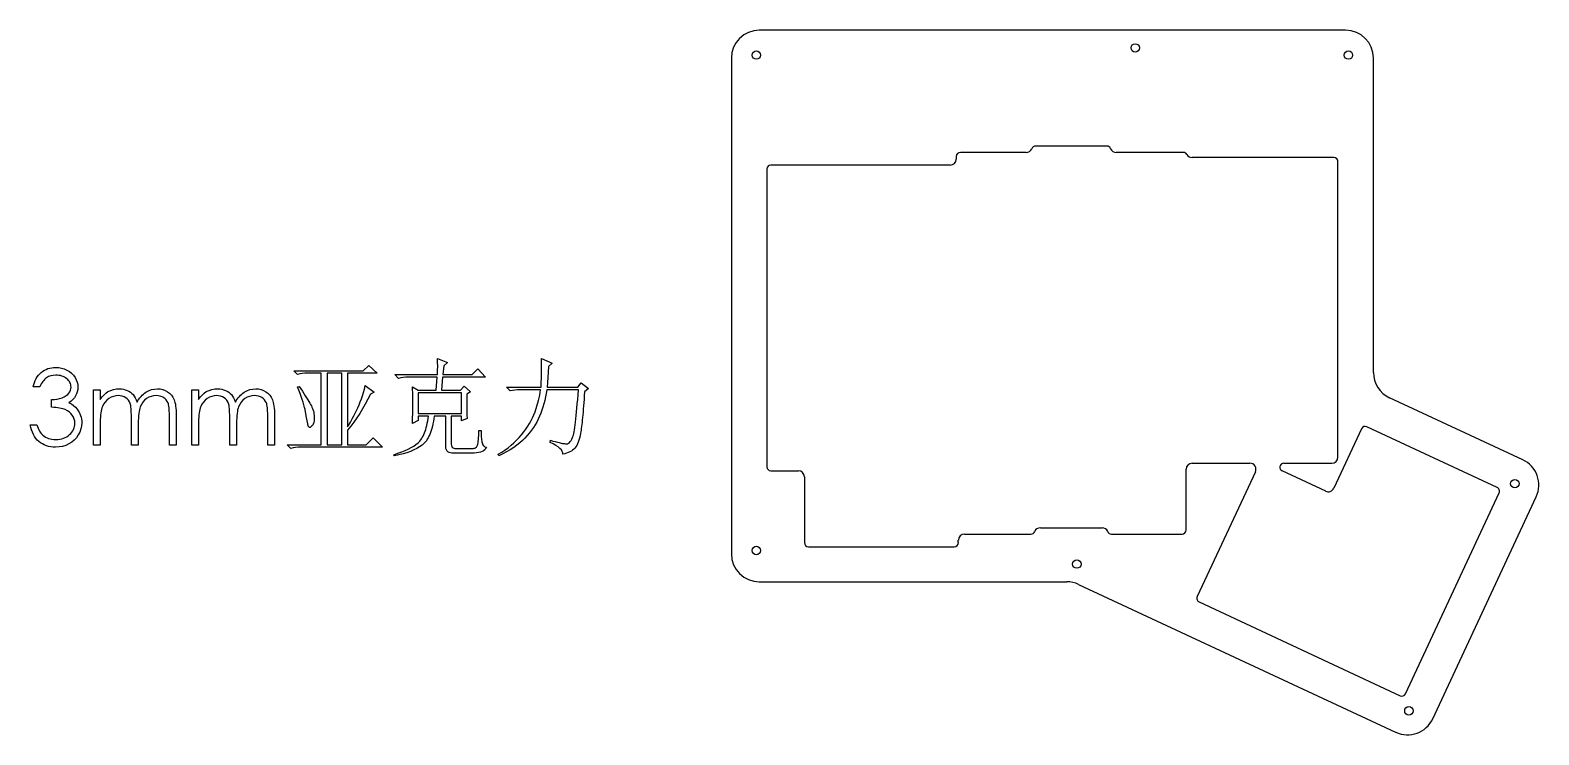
# Model space of a CAD drawing. Extents: x -270 to 328, y -806 to 376.
# Drawn here: x -263.1 to 115.4, y 199 to 375.8 of the extents above; entities that cross this region are included whole.
import ezdxf

# ---------------------------------------------------------------- set-up
doc = ezdxf.new("R2010")
doc.units = 0
doc.layers.get('0').update_dxf_attribs({"linetype": 'CONTINUOUS'})

msp = doc.modelspace()

# ---------------------------------------------------------------- linework, layer by layer
at = {"color": 7, "linetype": 'Continuous'}
for p, q in [((66.92, 375.81), (-80.17, 375.81)), ((66.92, 375.81), (-80.17, 375.81)), ((-87.17, 368.81), (-87.17, 244.38)), ((-87.17, 368.81), (-87.17, 244.38)), ((73.92, 289.92), (73.92, 368.81)), ((73.92, 289.92), (73.92, 368.81)), ((-13.22, 345.12), (-29.73, 345.12)), ((-13.22, 345.12), (-29.73, 345.12)), ((7.03, 346.7), (-10.86, 346.7)), ((7.03, 346.7), (-10.86, 346.7)), ((26.24, 345.12), (9.39, 345.12)), ((26.24, 345.12), (9.39, 345.12)), ((-78.28, 340.94), (-78.28, 266.23)), ((-78.28, 340.94), (-78.28, 266.23)), ((-32.27, 341.94), (-77.28, 341.94)), ((-32.27, 341.94), (-77.28, 341.94)), ((-30.74, 344.1), (-30.74, 343.46)), ((-30.74, 344.1), (-30.74, 343.46)), ((64, 343.85), (28.44, 343.85)), ((64, 343.85), (28.44, 343.85)), ((65.01, 268.64), (65.01, 342.83)), ((65.01, 268.64), (65.01, 342.83)), ((-179.56, 290.34), (-178.11, 291.67)), ((-178.11, 291.67), (-176.05, 289.72)), ((-160.87, 292.45), (-160.91, 293.38)), ((-160.91, 293.38), (-158.43, 292.38)), ((-160.85, 291.48), (-160.87, 292.45)), ((-160.87, 290.44), (-160.85, 291.48)), ((-159.36, 291.58), (-159.57, 289.36)), ((-158.43, 292.38), (-159.36, 291.58)), ((-134.82, 292.78), (-134.84, 293.38)), ((-134.84, 293.38), (-132.16, 292.25)), ((-134.81, 292.09), (-134.82, 292.78)), ((-134.8, 291.31), (-134.81, 292.09)), ((-132.16, 292.25), (-133.09, 291.43)), ((-262.04, 287.41), (-261.83, 287.91)), ((-261.83, 287.91), (-261.59, 288.38)), ((-261.59, 288.38), (-261.32, 288.82)), ((-261.32, 288.82), (-261.01, 289.22)), ((-261.01, 289.22), (-260.68, 289.59)), ((-260.68, 289.59), (-260.31, 289.92)), ((-260.31, 289.92), (-259.92, 290.22)), ((-259.92, 290.22), (-259.51, 290.47)), ((-259.7, 287.93), (-259.91, 287.66)), ((-259.48, 288.17), (-259.7, 287.93)), ((-259.51, 290.47), (-259.09, 290.69)), ((-259.25, 288.38), (-259.48, 288.17)), ((-259.01, 288.56), (-259.25, 288.38)), ((-259.09, 290.69), (-258.65, 290.87)), ((-258.5, 288.86), (-259.01, 288.56)), ((-258.65, 290.87), (-258.19, 291.01)), ((-257.94, 289.06), (-258.5, 288.86)), ((-258.19, 291.01), (-257.71, 291.11)), ((-257.33, 289.19), (-257.94, 289.06)), ((-257.71, 291.11), (-257.22, 291.17)), ((-256.68, 289.23), (-257.33, 289.19)), ((-257.22, 291.17), (-256.71, 291.19)), ((-256.71, 291.19), (-255.96, 291.14)), ((-256.28, 289.22), (-256.68, 289.23)), ((-255.89, 289.18), (-256.28, 289.22)), ((-255.96, 291.14), (-255.24, 291.01)), ((-255.52, 289.11), (-255.89, 289.18)), ((-255.17, 289.01), (-255.52, 289.11)), ((-255.24, 291.01), (-254.55, 290.8)), ((-254.83, 288.89), (-255.17, 289.01)), ((-254.52, 288.73), (-254.83, 288.89)), ((-254.55, 290.8), (-253.89, 290.5)), ((-254.22, 288.55), (-254.52, 288.73)), ((-253.94, 288.34), (-254.22, 288.55)), ((-253.68, 288.12), (-253.94, 288.34)), ((-253.89, 290.5), (-253.27, 290.13)), ((-253.46, 287.88), (-253.68, 288.12)), ((-253.28, 287.63), (-253.46, 287.88)), ((-253.27, 290.13), (-252.73, 289.7)), ((-252.73, 289.7), (-252.26, 289.21)), ((-252.26, 289.21), (-251.86, 288.66)), ((-251.86, 288.66), (-251.55, 288.07)), ((-251.55, 288.07), (-251.32, 287.47)), ((-196.97, 290.34), (-179.56, 290.34)), ((-196.04, 289.41), (-196.97, 290.34)), ((-195.46, 289.55), (-196.04, 289.41)), ((-194.85, 289.64), (-195.46, 289.55)), ((-194.23, 289.7), (-194.85, 289.64)), ((-193.57, 289.72), (-194.23, 289.7)), ((-190.07, 289.72), (-193.57, 289.72)), ((-190.07, 271.78), (-190.07, 289.72)), ((-188.62, 289.72), (-188.62, 271.78)), ((-184.91, 289.72), (-188.62, 289.72)), ((-184.91, 271.78), (-184.91, 289.72)), ((-176.05, 289.72), (-183.47, 289.72)), ((-183.47, 289.72), (-183.47, 276.24)), ((-170.69, 288.43), (-171.62, 289.36)), ((-171.62, 289.36), (-160.91, 289.36)), ((-170.11, 288.57), (-170.69, 288.43)), ((-169.51, 288.67), (-170.11, 288.57)), ((-168.88, 288.72), (-169.51, 288.67)), ((-168.22, 288.74), (-168.88, 288.72)), ((-161.01, 288.74), (-168.22, 288.74)), ((-161.22, 285.45), (-161.01, 288.74)), ((-160.91, 289.36), (-160.87, 290.44)), ((-159.67, 288.74), (-159.88, 285.45)), ((-148.85, 288.74), (-159.67, 288.74)), ((-159.57, 289.36), (-152.25, 289.36)), ((-152.25, 289.36), (-150.81, 290.8)), ((-150.81, 290.8), (-148.85, 288.74)), ((-134.9, 287.38), (-134.86, 288.49)), ((-134.86, 288.49), (-134.83, 289.51)), ((-134.83, 289.51), (-134.81, 290.45)), ((-134.81, 290.45), (-134.8, 291.31)), ((-133.27, 288.63), (-133.34, 287.36)), ((-133.18, 289.98), (-133.27, 288.63)), ((-133.09, 291.43), (-133.18, 289.98)), ((-262.38, 286.3), (-262.23, 286.87)), ((-260.67, 286.3), (-262.38, 286.3)), ((-262.23, 286.87), (-262.04, 287.41)), ((-260.49, 286.69), (-260.67, 286.3)), ((-260.31, 287.04), (-260.49, 286.69)), ((-260.12, 287.37), (-260.31, 287.04)), ((-259.91, 287.66), (-260.12, 287.37)), ((-254.56, 283.82), (-254.09, 284.09)), ((-254.09, 284.09), (-253.7, 284.39)), ((-253.7, 284.39), (-253.39, 284.72)), ((-253.39, 284.72), (-253.15, 285.08)), ((-253.12, 287.38), (-253.28, 287.63)), ((-253.15, 285.08), (-252.99, 285.45)), ((-253, 287.11), (-253.12, 287.38)), ((-252.92, 286.83), (-253, 287.11)), ((-252.99, 285.45), (-252.89, 285.84)), ((-252.87, 286.54), (-252.92, 286.83)), ((-252.89, 285.84), (-252.85, 286.24)), ((-252.85, 286.24), (-252.87, 286.54)), ((-251.7, 284.02), (-252.01, 283.55)), ((-251.46, 284.53), (-251.7, 284.02)), ((-251.28, 285.07), (-251.46, 284.53)), ((-251.32, 287.47), (-251.19, 286.86)), ((-251.18, 285.63), (-251.28, 285.07)), ((-251.19, 286.86), (-251.14, 286.24)), ((-251.14, 286.24), (-251.18, 285.63)), ((-247.23, 285.57), (-245.52, 285.57)), ((-247.23, 271.65), (-247.23, 285.57)), ((-245.52, 285.57), (-245.52, 283.15)), ((-245.05, 283.78), (-244.57, 284.31)), ((-244.57, 284.31), (-244.09, 284.75)), ((-244.09, 284.75), (-243.59, 285.11)), ((-243.59, 285.11), (-242.9, 285.42)), ((-242.9, 285.42), (-242.19, 285.64)), ((-242.24, 283.92), (-242.82, 283.68)), ((-241.64, 284.06), (-242.24, 283.92)), ((-242.19, 285.64), (-241.47, 285.77)), ((-241.02, 284.1), (-241.64, 284.06)), ((-241.47, 285.77), (-240.72, 285.81)), ((-240.5, 284.07), (-241.02, 284.1)), ((-240.72, 285.81), (-240.22, 285.79)), ((-240.01, 283.97), (-240.5, 284.07)), ((-240.22, 285.79), (-239.73, 285.71)), ((-239.55, 283.8), (-240.01, 283.97)), ((-239.73, 285.71), (-239.26, 285.59)), ((-239.26, 285.59), (-238.79, 285.41)), ((-238.79, 285.41), (-238.35, 285.19)), ((-238.35, 285.19), (-237.96, 284.95)), ((-237.96, 284.95), (-237.61, 284.66)), ((-237.61, 284.66), (-237.3, 284.35)), ((-237.3, 284.35), (-237.02, 283.98)), ((-237.02, 283.98), (-236.76, 283.54)), ((-235.56, 283.58), (-235.29, 283.9)), ((-235.29, 283.9), (-235, 284.2)), ((-235, 284.2), (-234.71, 284.48)), ((-234.71, 284.48), (-234.39, 284.73)), ((-234.39, 284.73), (-234.07, 284.95)), ((-234.07, 284.95), (-233.39, 285.33)), ((-233.39, 285.33), (-232.68, 285.6)), ((-232.74, 283.91), (-233.34, 283.68)), ((-232.13, 284.06), (-232.74, 283.91)), ((-232.68, 285.6), (-231.95, 285.76)), ((-231.49, 284.1), (-232.13, 284.06)), ((-231.95, 285.76), (-231.19, 285.81)), ((-230.96, 284.07), (-231.49, 284.1)), ((-231.19, 285.81), (-230.49, 285.77)), ((-230.47, 283.98), (-230.96, 284.07)), ((-230.49, 285.77), (-229.83, 285.63)), ((-230.02, 283.82), (-230.47, 283.98)), ((-229.83, 285.63), (-229.22, 285.4)), ((-229.22, 285.4), (-228.65, 285.09)), ((-228.65, 285.09), (-228.13, 284.69)), ((-228.13, 284.69), (-227.68, 284.22)), ((-227.68, 284.22), (-227.31, 283.68)), ((-222.57, 285.57), (-220.86, 285.57)), ((-222.57, 271.65), (-222.57, 285.57)), ((-220.86, 285.57), (-220.86, 283.15)), ((-220.38, 283.78), (-219.9, 284.31)), ((-219.9, 284.31), (-219.42, 284.75)), ((-219.42, 284.75), (-218.93, 285.11)), ((-218.93, 285.11), (-218.24, 285.42)), ((-218.24, 285.42), (-217.53, 285.64)), ((-217.57, 283.92), (-218.15, 283.68)), ((-216.97, 284.06), (-217.57, 283.92)), ((-217.53, 285.64), (-216.8, 285.77)), ((-216.35, 284.1), (-216.97, 284.06)), ((-216.8, 285.77), (-216.06, 285.81)), ((-215.83, 284.07), (-216.35, 284.1)), ((-216.06, 285.81), (-215.55, 285.79)), ((-215.34, 283.97), (-215.83, 284.07)), ((-215.55, 285.79), (-215.06, 285.71)), ((-214.89, 283.8), (-215.34, 283.97)), ((-215.06, 285.71), (-214.59, 285.59)), ((-214.59, 285.59), (-214.13, 285.41)), ((-214.13, 285.41), (-213.69, 285.19)), ((-213.69, 285.19), (-213.29, 284.95)), ((-213.29, 284.95), (-212.94, 284.66)), ((-212.94, 284.66), (-212.63, 284.35)), ((-212.63, 284.35), (-212.35, 283.98)), ((-212.35, 283.98), (-212.09, 283.54)), ((-210.89, 283.58), (-210.62, 283.9)), ((-210.62, 283.9), (-210.34, 284.2)), ((-210.34, 284.2), (-210.04, 284.48)), ((-210.04, 284.48), (-209.73, 284.73)), ((-209.73, 284.73), (-209.4, 284.95)), ((-209.4, 284.95), (-208.72, 285.33)), ((-208.72, 285.33), (-208.01, 285.6)), ((-208.08, 283.91), (-208.67, 283.68)), ((-207.46, 284.06), (-208.08, 283.91)), ((-208.01, 285.6), (-207.28, 285.76)), ((-206.82, 284.1), (-207.46, 284.06)), ((-207.28, 285.76), (-206.52, 285.81)), ((-206.29, 284.07), (-206.82, 284.1)), ((-206.52, 285.81), (-205.82, 285.77)), ((-205.81, 283.98), (-206.29, 284.07)), ((-205.82, 285.77), (-205.17, 285.63)), ((-205.36, 283.82), (-205.81, 283.98)), ((-205.17, 285.63), (-204.55, 285.4)), ((-204.55, 285.4), (-203.98, 285.09)), ((-203.98, 285.09), (-203.46, 284.69)), ((-203.46, 284.69), (-203.02, 284.22)), ((-203.02, 284.22), (-202.64, 283.68)), ((-196.04, 286.32), (-195.63, 286.42)), ((-195.7, 285.45), (-196.04, 286.32)), ((-195.38, 284.63), (-195.7, 285.45)), ((-195.63, 286.42), (-195.21, 285.79)), ((-195.1, 283.85), (-195.38, 284.63)), ((-195.21, 285.79), (-194.81, 285.18)), ((-194.81, 285.18), (-194.43, 284.61)), ((-194.43, 284.61), (-194.09, 284.07)), ((-194.09, 284.07), (-193.77, 283.56)), ((-180.01, 283.28), (-179.74, 284.08)), ((-179.74, 284.08), (-179.49, 284.9)), ((-179.49, 284.9), (-179.25, 285.74)), ((-179.25, 285.74), (-179.04, 286.61)), ((-179.04, 286.61), (-176.77, 284.95)), ((-177.7, 284.43), (-178.35, 283.18)), ((-176.77, 284.95), (-177.7, 284.43)), ((-167.12, 284.09), (-167.19, 286.28)), ((-167.19, 286.28), (-165.75, 285.45)), ((-167.09, 281.96), (-167.12, 284.09)), ((-165.75, 285.45), (-161.22, 285.45)), ((-165.75, 284.84), (-165.75, 279.59)), ((-154.93, 284.84), (-165.75, 284.84)), ((-159.88, 285.45), (-155.14, 285.45)), ((-155.14, 285.45), (-154.21, 286.48)), ((-154.93, 279.59), (-154.93, 284.84)), ((-154.21, 286.48), (-152.66, 285.06)), ((-152.66, 285.06), (-153.59, 284.46)), ((-153.59, 284.46), (-153.59, 282.26)), ((-142.67, 285.26), (-143.6, 286.19)), ((-143.6, 286.19), (-134.94, 286.19)), ((-142.09, 285.39), (-142.67, 285.26)), ((-141.48, 285.49), (-142.09, 285.39)), ((-140.85, 285.55), (-141.48, 285.49)), ((-140.2, 285.57), (-140.85, 285.55)), ((-135.04, 285.57), (-140.2, 285.57)), ((-135.55, 282.84), (-135.25, 284.21)), ((-135.25, 284.21), (-135.04, 285.57)), ((-134.94, 286.19), (-134.9, 287.38)), ((-133.64, 284.65), (-133.8, 283.76)), ((-133.5, 285.57), (-133.64, 284.65)), ((-125.57, 285.57), (-133.5, 285.57)), ((-133.34, 287.36), (-133.4, 286.19)), ((-133.4, 286.19), (-125.67, 286.19)), ((-125.74, 283.15), (-125.66, 284.32)), ((-125.67, 286.19), (-124.84, 287.32)), ((-125.66, 284.32), (-125.57, 285.57)), ((-124.84, 287.32), (-122.99, 285.88)), ((-124.08, 284.11), (-124.15, 283.2)), ((-124.02, 285.05), (-124.08, 284.11)), ((-122.99, 285.88), (-124.02, 285.05)), ((-257.74, 283.13), (-257.03, 283.15)), ((-257.74, 281.17), (-257.74, 283.13)), ((-257.18, 281.14), (-257.74, 281.17)), ((-256.65, 281.09), (-257.18, 281.14)), ((-257.03, 283.15), (-256.36, 283.24)), ((-256.16, 281.04), (-256.65, 281.09)), ((-256.36, 283.24), (-255.72, 283.38)), ((-255.72, 280.97), (-256.16, 281.04)), ((-255.72, 283.38), (-255.11, 283.58)), ((-255.31, 280.89), (-255.72, 280.97)), ((-254.94, 280.8), (-255.31, 280.89)), ((-255.11, 283.58), (-254.56, 283.82)), ((-254.6, 280.7), (-254.94, 280.8)), ((-254.31, 280.58), (-254.6, 280.7)), ((-253.78, 280.31), (-254.31, 280.58)), ((-253.31, 279.99), (-253.78, 280.31)), ((-252.84, 282.7), (-253.37, 282.32)), ((-253.37, 282.32), (-252.77, 282.01)), ((-252.39, 283.1), (-252.84, 282.7)), ((-252.77, 282.01), (-252.22, 281.63)), ((-252.01, 283.55), (-252.39, 283.1)), ((-252.22, 281.63), (-251.73, 281.2)), ((-251.73, 281.2), (-251.3, 280.69)), ((-251.3, 280.69), (-251.04, 280.31)), ((-251.04, 280.31), (-250.81, 279.91)), ((-245.52, 283.15), (-245.05, 283.78)), ((-245.32, 280.23), (-245.39, 279.76)), ((-245.23, 280.65), (-245.32, 280.23)), ((-245.12, 281.02), (-245.23, 280.65)), ((-245, 281.36), (-245.12, 281.02)), ((-244.7, 281.96), (-245, 281.36)), ((-244.33, 282.49), (-244.7, 281.96)), ((-243.89, 282.95), (-244.33, 282.49)), ((-243.38, 283.36), (-243.89, 282.95)), ((-242.82, 283.68), (-243.38, 283.36)), ((-239.14, 283.56), (-239.55, 283.8)), ((-238.77, 283.27), (-239.14, 283.56)), ((-238.47, 282.94), (-238.77, 283.27)), ((-238.22, 282.55), (-238.47, 282.94)), ((-238.03, 282.13), (-238.22, 282.55)), ((-237.95, 281.88), (-238.03, 282.13)), ((-237.89, 281.58), (-237.95, 281.88)), ((-237.84, 281.23), (-237.89, 281.58)), ((-237.79, 280.83), (-237.84, 281.23)), ((-237.76, 280.38), (-237.79, 280.83)), ((-237.73, 279.88), (-237.76, 280.38)), ((-236.76, 283.54), (-236.52, 283.04)), ((-236.52, 283.04), (-236.29, 282.45)), ((-236.29, 282.45), (-236.06, 282.85)), ((-236.06, 282.85), (-235.82, 283.23)), ((-235.8, 280.12), (-235.87, 279.61)), ((-235.82, 283.23), (-235.56, 283.58)), ((-235.72, 280.57), (-235.8, 280.12)), ((-235.61, 280.96), (-235.72, 280.57)), ((-235.5, 281.31), (-235.61, 280.96)), ((-235.21, 281.91), (-235.5, 281.31)), ((-234.84, 282.45), (-235.21, 281.91)), ((-234.41, 282.93), (-234.84, 282.45)), ((-233.9, 283.34), (-234.41, 282.93)), ((-233.34, 283.68), (-233.9, 283.34)), ((-229.62, 283.6), (-230.02, 283.82)), ((-229.25, 283.32), (-229.62, 283.6)), ((-228.95, 283.01), (-229.25, 283.32)), ((-228.7, 282.65), (-228.95, 283.01)), ((-228.51, 282.25), (-228.7, 282.65)), ((-228.43, 282.02), (-228.51, 282.25)), ((-228.37, 281.75), (-228.43, 282.02)), ((-228.31, 281.43), (-228.37, 281.75)), ((-228.26, 281.07), (-228.31, 281.43)), ((-228.23, 280.67), (-228.26, 281.07)), ((-228.2, 280.22), (-228.23, 280.67)), ((-228.19, 279.73), (-228.2, 280.22)), ((-227.31, 283.68), (-227.01, 283.07)), ((-227.01, 283.07), (-226.88, 282.73)), ((-226.88, 282.73), (-226.78, 282.34)), ((-226.78, 282.34), (-226.68, 281.92)), ((-226.68, 281.92), (-226.61, 281.45)), ((-226.61, 281.45), (-226.55, 280.95)), ((-226.55, 280.95), (-226.51, 280.4)), ((-226.51, 280.4), (-226.48, 279.81)), ((-220.86, 283.15), (-220.38, 283.78)), ((-220.65, 280.23), (-220.72, 279.76)), ((-220.56, 280.65), (-220.65, 280.23)), ((-220.45, 281.02), (-220.56, 280.65)), ((-220.33, 281.36), (-220.45, 281.02)), ((-220.03, 281.96), (-220.33, 281.36)), ((-219.66, 282.49), (-220.03, 281.96)), ((-219.22, 282.95), (-219.66, 282.49)), ((-218.71, 283.36), (-219.22, 282.95)), ((-218.15, 283.68), (-218.71, 283.36)), ((-214.47, 283.56), (-214.89, 283.8)), ((-214.11, 283.27), (-214.47, 283.56)), ((-213.8, 282.94), (-214.11, 283.27)), ((-213.55, 282.55), (-213.8, 282.94)), ((-213.36, 282.13), (-213.55, 282.55)), ((-213.29, 281.88), (-213.36, 282.13)), ((-213.22, 281.58), (-213.29, 281.88)), ((-213.17, 281.23), (-213.22, 281.58)), ((-213.12, 280.83), (-213.17, 281.23)), ((-213.09, 280.38), (-213.12, 280.83)), ((-213.06, 279.88), (-213.09, 280.38)), ((-212.09, 283.54), (-211.85, 283.04)), ((-211.85, 283.04), (-211.63, 282.45)), ((-211.63, 282.45), (-211.4, 282.85)), ((-211.4, 282.85), (-211.15, 283.23)), ((-211.13, 280.12), (-211.21, 279.61)), ((-211.15, 283.23), (-210.89, 283.58)), ((-211.05, 280.57), (-211.13, 280.12)), ((-210.95, 280.96), (-211.05, 280.57)), ((-210.83, 281.31), (-210.95, 280.96)), ((-210.54, 281.91), (-210.83, 281.31)), ((-210.18, 282.45), (-210.54, 281.91)), ((-209.74, 282.93), (-210.18, 282.45)), ((-209.23, 283.34), (-209.74, 282.93)), ((-208.67, 283.68), (-209.23, 283.34)), ((-204.95, 283.6), (-205.36, 283.82)), ((-204.59, 283.32), (-204.95, 283.6)), ((-204.28, 283.01), (-204.59, 283.32)), ((-204.03, 282.65), (-204.28, 283.01)), ((-203.84, 282.25), (-204.03, 282.65)), ((-203.77, 282.02), (-203.84, 282.25)), ((-203.7, 281.75), (-203.77, 282.02)), ((-203.64, 281.43), (-203.7, 281.75)), ((-203.6, 281.07), (-203.64, 281.43)), ((-203.56, 280.67), (-203.6, 281.07)), ((-203.54, 280.22), (-203.56, 280.67)), ((-203.52, 279.73), (-203.54, 280.22)), ((-202.64, 283.68), (-202.34, 283.07)), ((-202.34, 283.07), (-202.22, 282.73)), ((-202.22, 282.73), (-202.11, 282.34)), ((-202.11, 282.34), (-202.02, 281.92)), ((-202.02, 281.92), (-201.94, 281.45)), ((-201.94, 281.45), (-201.88, 280.95)), ((-201.88, 280.95), (-201.84, 280.4)), ((-201.84, 280.4), (-201.82, 279.81)), ((-194.84, 283.12), (-195.1, 283.85)), ((-194.62, 282.42), (-194.84, 283.12)), ((-194.43, 281.76), (-194.62, 282.42)), ((-194.27, 281.15), (-194.43, 281.76)), ((-194.14, 280.59), (-194.27, 281.15)), ((-193.92, 279.54), (-194.14, 280.59)), ((-193.77, 283.56), (-193.47, 283.08)), ((-193.47, 283.08), (-193.21, 282.64)), ((-193.21, 282.64), (-192.96, 282.23)), ((-192.96, 282.23), (-192.75, 281.84)), ((-192.75, 281.84), (-192.56, 281.5)), ((-192.56, 281.5), (-192.4, 281.18)), ((-192.4, 281.18), (-192.26, 280.89)), ((-192.26, 280.89), (-192.15, 280.63)), ((-192.15, 280.63), (-192.07, 280.41)), ((-192.07, 280.41), (-192, 280.22)), ((-192, 280.22), (-191.97, 280.06)), ((-181.6, 279.67), (-181.26, 280.33)), ((-181.26, 280.33), (-180.92, 281.03)), ((-180.92, 281.03), (-180.6, 281.76)), ((-180.6, 281.76), (-180.29, 282.5)), ((-179.72, 280.78), (-180.43, 279.63)), ((-180.29, 282.5), (-180.01, 283.28)), ((-179.03, 281.96), (-179.72, 280.78)), ((-178.35, 283.18), (-179.03, 281.96)), ((-167.12, 279.71), (-167.1, 280.88)), ((-167.1, 280.88), (-167.09, 281.96)), ((-153.59, 282.26), (-153.58, 281.16)), ((-153.58, 281.16), (-153.56, 280.14)), ((-153.56, 280.14), (-153.53, 279.21)), ((-136.44, 280), (-135.95, 281.43)), ((-135.95, 281.43), (-135.55, 282.84)), ((-134.71, 280.43), (-135, 279.66)), ((-134.45, 281.23), (-134.71, 280.43)), ((-134.21, 282.05), (-134.45, 281.23)), ((-134, 282.89), (-134.21, 282.05)), ((-133.8, 283.76), (-134, 282.89)), ((-126.02, 280.01), (-125.92, 280.99)), ((-125.92, 280.99), (-125.84, 282.04)), ((-125.84, 282.04), (-125.74, 283.15)), ((-124.34, 280.71), (-124.4, 279.97)), ((-124.28, 281.5), (-124.34, 280.71)), ((-124.21, 282.33), (-124.28, 281.5)), ((-124.15, 283.2), (-124.21, 282.33)), ((111.37, 268), (77.96, 283.58)), ((111.37, 268), (77.96, 283.58)), ((-262.96, 276.1), (-263.11, 276.78)), ((-263.11, 276.78), (-261.4, 276.78)), ((-261.4, 276.78), (-261.26, 276.34)), ((-261.26, 276.34), (-261.11, 275.93)), ((-252.89, 279.6), (-253.31, 279.99)), ((-252.54, 279.16), (-252.89, 279.6)), ((-252.25, 278.68), (-252.54, 279.16)), ((-252.04, 278.19), (-252.25, 278.68)), ((-252.06, 275.99), (-251.96, 276.36)), ((-251.92, 277.67), (-252.04, 278.19)), ((-251.96, 276.36), (-251.89, 276.75)), ((-251.87, 277.14), (-251.92, 277.67)), ((-251.89, 276.75), (-251.87, 277.14)), ((-250.81, 279.91), (-250.61, 279.51)), ((-250.61, 279.51), (-250.45, 279.09)), ((-250.45, 279.09), (-250.33, 278.66)), ((-250.22, 276.51), (-250.38, 275.73)), ((-250.33, 278.66), (-250.24, 278.22)), ((-250.24, 278.22), (-250.18, 277.77)), ((-250.17, 277.31), (-250.22, 276.51)), ((-250.18, 277.77), (-250.17, 277.31)), ((-245.49, 278.72), (-245.52, 278.14)), ((-245.52, 278.14), (-245.52, 277.51)), ((-245.52, 277.51), (-245.52, 271.65)), ((-245.45, 279.26), (-245.49, 278.72)), ((-245.39, 279.76), (-245.45, 279.26)), ((-237.71, 279.33), (-237.73, 279.88)), ((-237.71, 278.73), (-237.71, 279.33)), ((-237.71, 271.65), (-237.71, 278.73)), ((-235.99, 277.78), (-236, 277.06)), ((-236, 277.06), (-236, 271.65)), ((-235.97, 278.44), (-235.99, 277.78)), ((-235.93, 279.05), (-235.97, 278.44)), ((-235.87, 279.61), (-235.93, 279.05)), ((-228.18, 279.2), (-228.19, 279.73)), ((-228.18, 271.65), (-228.18, 279.2)), ((-226.48, 279.81), (-226.47, 279.19)), ((-226.47, 279.19), (-226.47, 271.65)), ((-220.85, 278.14), (-220.86, 277.51)), ((-220.86, 277.51), (-220.86, 271.65)), ((-220.82, 278.72), (-220.85, 278.14)), ((-220.79, 279.26), (-220.82, 278.72)), ((-220.72, 279.76), (-220.79, 279.26)), ((-213.05, 279.33), (-213.06, 279.88)), ((-213.04, 278.73), (-213.05, 279.33)), ((-213.04, 271.65), (-213.04, 278.73)), ((-211.32, 277.78), (-211.33, 277.06)), ((-211.33, 277.06), (-211.33, 271.65)), ((-211.3, 278.44), (-211.32, 277.78)), ((-211.26, 279.05), (-211.3, 278.44)), ((-211.21, 279.61), (-211.26, 279.05)), ((-203.52, 279.2), (-203.52, 279.73)), ((-203.52, 271.65), (-203.52, 279.2)), ((-201.82, 279.81), (-201.81, 279.19)), ((-201.81, 279.19), (-201.81, 271.65)), ((-193.74, 278.61), (-193.92, 279.54)), ((-193.58, 277.77), (-193.74, 278.61)), ((-193.47, 277.04), (-193.58, 277.77)), ((-193.44, 276.82), (-193.47, 277.04)), ((-193.39, 276.63), (-193.44, 276.82)), ((-193.34, 276.47), (-193.39, 276.63)), ((-193.29, 276.34), (-193.34, 276.47)), ((-193.22, 276.24), (-193.29, 276.34)), ((-192.5, 276.4), (-192.68, 276.23)), ((-192.28, 276.62), (-192.5, 276.4)), ((-192.08, 276.93), (-192.28, 276.62)), ((-191.93, 277.33), (-192.08, 276.93)), ((-191.97, 280.06), (-191.9, 279.53)), ((-191.85, 277.82), (-191.93, 277.33)), ((-191.9, 279.53), (-191.86, 279.07)), ((-191.86, 279.07), (-191.83, 278.7)), ((-191.82, 278.4), (-191.85, 277.82)), ((-191.83, 278.7), (-191.82, 278.4)), ((-183.47, 276.24), (-183.26, 276.6)), ((-182.68, 276.41), (-183.47, 275.41)), ((-183.26, 276.6), (-183.02, 277)), ((-183.02, 277), (-182.77, 277.44)), ((-182.77, 277.44), (-182.51, 277.94)), ((-181.91, 277.45), (-182.68, 276.41)), ((-182.51, 277.94), (-182.22, 278.47)), ((-182.22, 278.47), (-181.92, 279.05)), ((-181.92, 279.05), (-181.6, 279.67)), ((-181.16, 278.52), (-181.91, 277.45)), ((-180.43, 279.63), (-181.16, 278.52)), ((-167.19, 277.12), (-167.15, 278.46)), ((-165.75, 277.84), (-167.19, 277.12)), ((-167.15, 278.46), (-167.12, 279.71)), ((-165.75, 279.59), (-154.93, 279.59)), ((-163.17, 278.97), (-165.75, 278.97)), ((-165.75, 278.97), (-165.75, 277.84)), ((-163.74, 276.12), (-163.61, 276.64)), ((-163.61, 276.64), (-163.49, 277.18)), ((-163.49, 277.18), (-163.37, 277.75)), ((-163.37, 277.75), (-163.27, 278.35)), ((-163.27, 278.35), (-163.17, 278.97)), ((-162.19, 276.44), (-162.34, 275.88)), ((-162.06, 277.03), (-162.19, 276.44)), ((-161.94, 277.65), (-162.06, 277.03)), ((-161.83, 278.3), (-161.94, 277.65)), ((-161.73, 278.97), (-161.83, 278.3)), ((-158.85, 278.97), (-161.73, 278.97)), ((-158.85, 271.7), (-158.85, 278.97)), ((-154.93, 278.97), (-157.51, 278.97)), ((-157.51, 278.97), (-157.51, 272.31)), ((-154.93, 277.74), (-154.93, 278.97)), ((-153.49, 278.36), (-154.93, 277.74)), ((-153.53, 279.21), (-153.49, 278.36)), ((-138.75, 275.69), (-138.27, 276.41)), ((-138.27, 276.41), (-137.83, 277.12)), ((-137.83, 277.12), (-137.42, 277.84)), ((-137.42, 277.84), (-137.06, 278.55)), ((-137.06, 278.55), (-136.73, 279.28)), ((-136.42, 276.77), (-136.86, 276.08)), ((-136.73, 279.28), (-136.44, 280)), ((-136.01, 277.47), (-136.42, 276.77)), ((-135.64, 278.18), (-136.01, 277.47)), ((-135.3, 278.91), (-135.64, 278.18)), ((-135, 279.66), (-135.3, 278.91)), ((-126.47, 276.11), (-126.38, 276.76)), ((-126.38, 276.76), (-126.29, 277.47)), ((-126.29, 277.47), (-126.2, 278.25)), ((-126.2, 278.25), (-126.11, 279.1)), ((-126.11, 279.1), (-126.02, 280.01)), ((-124.7, 276.83), (-124.76, 276.32)), ((-124.65, 277.38), (-124.7, 276.83)), ((-124.58, 277.96), (-124.65, 277.38)), ((-124.52, 278.59), (-124.58, 277.96)), ((-124.46, 279.26), (-124.52, 278.59)), ((-124.4, 279.97), (-124.46, 279.26)), ((-262.78, 275.48), (-262.96, 276.1)), ((-262.56, 274.89), (-262.78, 275.48)), ((-262.31, 274.35), (-262.56, 274.89)), ((-262.02, 273.85), (-262.31, 274.35)), ((-261.69, 273.38), (-262.02, 273.85)), ((-261.33, 272.96), (-261.69, 273.38)), ((-260.93, 272.59), (-261.33, 272.96)), ((-261.11, 275.93), (-260.95, 275.55)), ((-260.95, 275.55), (-260.77, 275.21)), ((-260.5, 272.25), (-260.93, 272.59)), ((-260.77, 275.21), (-260.58, 274.9)), ((-260.58, 274.9), (-260.37, 274.61)), ((-260.37, 274.61), (-260.14, 274.36)), ((-260.14, 274.36), (-259.91, 274.14)), ((-259.91, 274.14), (-259.58, 273.9)), ((-259.58, 273.9), (-259.24, 273.69)), ((-259.24, 273.69), (-258.87, 273.51)), ((-258.87, 273.51), (-258.49, 273.37)), ((-258.49, 273.37), (-258.08, 273.26)), ((-258.08, 273.26), (-257.65, 273.18)), ((-257.65, 273.18), (-257.2, 273.13)), ((-257.2, 273.13), (-256.73, 273.11)), ((-256.73, 273.11), (-256.19, 273.13)), ((-256.19, 273.13), (-255.68, 273.19)), ((-255.68, 273.19), (-255.2, 273.28)), ((-255.2, 273.28), (-254.75, 273.41)), ((-254.75, 273.41), (-254.32, 273.58)), ((-254.32, 273.58), (-253.92, 273.79)), ((-253.92, 273.79), (-253.55, 274.04)), ((-253.55, 274.04), (-253.21, 274.32)), ((-253.21, 274.32), (-252.89, 274.63)), ((-252.89, 274.63), (-252.62, 274.95)), ((-252.06, 272.93), (-252.69, 272.4)), ((-252.62, 274.95), (-252.39, 275.28)), ((-252.39, 275.28), (-252.21, 275.63)), ((-252.21, 275.63), (-252.06, 275.99)), ((-251.51, 273.54), (-252.06, 272.93)), ((-251.04, 274.23), (-251.51, 273.54)), ((-250.65, 274.97), (-251.04, 274.23)), ((-250.38, 275.73), (-250.65, 274.97)), ((-193.14, 276.16), (-193.22, 276.24)), ((-193.05, 276.12), (-193.14, 276.16)), ((-192.95, 276.1), (-193.05, 276.12)), ((-192.83, 276.14), (-192.95, 276.1)), ((-192.68, 276.23), (-192.83, 276.14)), ((-183.47, 275.41), (-183.47, 271.78)), ((-178.83, 271.78), (-177.08, 273.53)), ((-177.08, 273.53), (-174.71, 271.16)), ((-165.57, 272.46), (-165.34, 272.7)), ((-165.34, 272.7), (-165.13, 272.98)), ((-165.13, 272.98), (-164.92, 273.27)), ((-164.92, 273.27), (-164.73, 273.6)), ((-164.73, 273.6), (-164.54, 273.95)), ((-164.54, 273.95), (-164.36, 274.33)), ((-164.36, 274.33), (-164.19, 274.74)), ((-164.19, 274.74), (-164.03, 275.17)), ((-164.03, 275.17), (-163.88, 275.63)), ((-163.71, 272.79), (-163.96, 272.47)), ((-163.88, 275.63), (-163.74, 276.12)), ((-163.48, 273.15), (-163.71, 272.79)), ((-163.26, 273.53), (-163.48, 273.15)), ((-163.05, 273.94), (-163.26, 273.53)), ((-162.85, 274.38), (-163.05, 273.94)), ((-162.67, 274.85), (-162.85, 274.38)), ((-162.5, 275.36), (-162.67, 274.85)), ((-162.34, 275.88), (-162.5, 275.36)), ((-150.74, 272.26), (-150.69, 272.63)), ((-150.69, 272.63), (-150.64, 273.06)), ((-150.64, 273.06), (-150.6, 273.54)), ((-150.6, 273.54), (-150.56, 274.09)), ((-150.56, 274.09), (-150.53, 274.7)), ((-150.53, 274.7), (-150.5, 275.36)), ((-150.5, 275.36), (-149.98, 275.36)), ((-149.98, 275.36), (-149.97, 274.61)), ((-149.97, 274.61), (-149.93, 273.88)), ((-149.93, 273.88), (-149.87, 273.19)), ((-149.87, 273.19), (-149.78, 272.53)), ((-141.74, 272.25), (-141.07, 272.9)), ((-141.07, 272.9), (-140.44, 273.57)), ((-140.44, 273.57), (-139.84, 274.27)), ((-139.58, 272.83), (-140.26, 272.22)), ((-139.84, 274.27), (-139.28, 274.98)), ((-138.96, 273.45), (-139.58, 272.83)), ((-139.28, 274.98), (-138.75, 275.69)), ((-138.38, 274.09), (-138.96, 273.45)), ((-137.84, 274.74), (-138.38, 274.09)), ((-137.33, 275.4), (-137.84, 274.74)), ((-136.86, 276.08), (-137.33, 275.4)), ((-132.68, 272.37), (-132.57, 272.88)), ((-132.57, 272.88), (-131.95, 272.71)), ((-131.95, 272.71), (-131.37, 272.56)), ((-131.37, 272.56), (-130.84, 272.42)), ((-127.83, 272.33), (-127.61, 272.56)), ((-127.61, 272.56), (-127.39, 272.85)), ((-127.39, 272.85), (-127.2, 273.19)), ((-127.2, 273.19), (-127.01, 273.6)), ((-127.01, 273.6), (-126.92, 273.85)), ((-126.92, 273.85), (-126.83, 274.17)), ((-126.83, 274.17), (-126.74, 274.56)), ((-126.74, 274.56), (-126.65, 275.01)), ((-126.65, 275.01), (-126.56, 275.52)), ((-126.56, 275.52), (-126.47, 276.11)), ((-125.42, 272.92), (-125.59, 272.43)), ((-125.26, 273.46), (-125.42, 272.92)), ((-125.12, 274.05), (-125.26, 273.46)), ((-125, 274.69), (-125.12, 274.05)), ((-124.94, 275.03), (-125, 274.69)), ((-124.88, 275.42), (-124.94, 275.03)), ((-124.83, 275.85), (-124.88, 275.42)), ((-124.76, 276.32), (-124.83, 275.85)), ((70.92, 275.8), (63.95, 260.84)), ((70.92, 275.8), (63.95, 260.84)), ((104.97, 261.06), (72.27, 276.29)), ((104.97, 261.06), (72.27, 276.29)), ((-260.04, 271.96), (-260.5, 272.25)), ((-259.56, 271.72), (-260.04, 271.96)), ((-259.05, 271.52), (-259.56, 271.72)), ((-258.51, 271.36), (-259.05, 271.52)), ((-257.95, 271.25), (-258.51, 271.36)), ((-257.37, 271.18), (-257.95, 271.25)), ((-256.76, 271.16), (-257.37, 271.18)), ((-255.85, 271.21), (-256.76, 271.16)), ((-254.99, 271.36), (-255.85, 271.21)), ((-254.17, 271.61), (-254.99, 271.36)), ((-253.4, 271.96), (-254.17, 271.61)), ((-252.69, 272.4), (-253.4, 271.96)), ((-245.52, 271.65), (-247.23, 271.65)), ((-236, 271.65), (-237.71, 271.65)), ((-226.47, 271.65), (-228.18, 271.65)), ((-220.86, 271.65), (-222.57, 271.65)), ((-211.33, 271.65), (-213.04, 271.65)), ((-201.81, 271.65), (-203.52, 271.65)), ((-197.69, 270.85), (-198.62, 271.78)), ((-198.62, 271.78), (-190.07, 271.78)), ((-197.11, 270.98), (-197.69, 270.85)), ((-196.5, 271.08), (-197.11, 270.98)), ((-195.87, 271.14), (-196.5, 271.08)), ((-195.22, 271.16), (-195.87, 271.14)), ((-174.71, 271.16), (-195.22, 271.16)), ((-188.62, 271.78), (-184.91, 271.78)), ((-183.47, 271.78), (-178.83, 271.78)), ((-171.83, 269.27), (-170.83, 269.62)), ((-171.73, 268.96), (-171.83, 269.27)), ((-170.6, 269.21), (-171.73, 268.96)), ((-170.83, 269.62), (-169.9, 269.97)), ((-169.55, 269.48), (-170.6, 269.21)), ((-169.9, 269.97), (-169.05, 270.33)), ((-168.57, 269.78), (-169.55, 269.48)), ((-169.05, 270.33), (-168.26, 270.69)), ((-167.67, 270.11), (-168.57, 269.78)), ((-168.26, 270.69), (-167.54, 271.07)), ((-166.84, 270.46), (-167.67, 270.11)), ((-167.54, 271.07), (-166.89, 271.45)), ((-166.89, 271.45), (-166.31, 271.85)), ((-166.07, 270.84), (-166.84, 270.46)), ((-166.31, 271.85), (-165.8, 272.25)), ((-165.39, 271.24), (-166.07, 270.84)), ((-165.8, 272.25), (-165.57, 272.46)), ((-164.77, 271.67), (-165.39, 271.24)), ((-164.49, 271.91), (-164.77, 271.67)), ((-164.22, 272.17), (-164.49, 271.91)), ((-163.96, 272.47), (-164.22, 272.17)), ((-158.85, 271.23), (-158.85, 271.7)), ((-158.79, 270.82), (-158.85, 271.23)), ((-158.68, 270.48), (-158.79, 270.82)), ((-158.51, 270.19), (-158.68, 270.48)), ((-158.29, 269.98), (-158.51, 270.19)), ((-158.01, 269.82), (-158.29, 269.98)), ((-157.69, 269.72), (-158.01, 269.82)), ((-157.3, 269.69), (-157.69, 269.72)), ((-157.51, 272.31), (-157.49, 271.94)), ((-157.49, 271.94), (-157.43, 271.62)), ((-157.43, 271.62), (-157.33, 271.36)), ((-157.33, 271.36), (-157.2, 271.15)), ((-151.74, 269.69), (-157.3, 269.69)), ((-157.2, 271.15), (-157.02, 270.99)), ((-157.02, 270.99), (-156.81, 270.88)), ((-156.81, 270.88), (-156.56, 270.83)), ((-156.56, 270.83), (-156.27, 270.83)), ((-156.27, 270.83), (-152.15, 270.83)), ((-152.15, 270.83), (-151.9, 270.84)), ((-151.9, 270.84), (-151.68, 270.88)), ((-151.15, 269.72), (-151.74, 269.69)), ((-151.68, 270.88), (-151.48, 270.95)), ((-151.48, 270.95), (-151.31, 271.04)), ((-151.31, 271.04), (-151.16, 271.17)), ((-151.16, 271.17), (-151.04, 271.32)), ((-150.61, 269.79), (-151.15, 269.72)), ((-151.04, 271.32), (-150.94, 271.5)), ((-150.94, 271.5), (-150.86, 271.7)), ((-150.86, 271.7), (-150.8, 271.95)), ((-150.8, 271.95), (-150.74, 272.26)), ((-150.14, 269.9), (-150.61, 269.79)), ((-149.73, 270.06), (-150.14, 269.9)), ((-149.78, 272.53), (-149.72, 272.22)), ((-149.37, 270.26), (-149.73, 270.06)), ((-149.72, 272.22), (-149.63, 271.96)), ((-149.63, 271.96), (-149.52, 271.73)), ((-149.52, 271.73), (-149.39, 271.54)), ((-149.39, 271.54), (-149.24, 271.38)), ((-149.07, 270.51), (-149.37, 270.26)), ((-149.24, 271.38), (-149.07, 271.26)), ((-149.07, 271.26), (-148.87, 271.18)), ((-148.83, 270.8), (-149.07, 270.51)), ((-148.87, 271.18), (-148.65, 271.14)), ((-148.65, 271.14), (-148.83, 270.8)), ((-145.66, 269.37), (-144.8, 269.9)), ((-145.55, 268.96), (-145.66, 269.37)), ((-144.53, 269.46), (-145.55, 268.96)), ((-144.8, 269.9), (-143.98, 270.45)), ((-143.56, 269.98), (-144.53, 269.46)), ((-143.98, 270.45), (-143.2, 271.03)), ((-142.65, 270.51), (-143.56, 269.98)), ((-143.2, 271.03), (-142.45, 271.63)), ((-141.79, 271.06), (-142.65, 270.51)), ((-142.45, 271.63), (-141.74, 272.25)), ((-141, 271.63), (-141.79, 271.06)), ((-140.26, 272.22), (-141, 271.63)), ((-131.88, 271.98), (-132.68, 272.37)), ((-131.2, 271.6), (-131.88, 271.98)), ((-130.63, 271.22), (-131.2, 271.6)), ((-130.84, 272.42), (-130.35, 272.3)), ((-130.18, 270.84), (-130.63, 271.22)), ((-130.35, 272.3), (-129.92, 272.2)), ((-129.83, 270.47), (-130.18, 270.84)), ((-129.92, 272.2), (-129.52, 272.12)), ((-129.6, 270.1), (-129.83, 270.47)), ((-129.48, 269.74), (-129.6, 270.1)), ((-129.52, 272.12), (-129.17, 272.05)), ((-129.48, 269.37), (-129.48, 269.74)), ((-128.98, 269.49), (-129.48, 269.37)), ((-129.17, 272.05), (-128.86, 272)), ((-128.52, 269.63), (-128.98, 269.49)), ((-128.86, 272), (-128.58, 272)), ((-128.58, 272), (-128.32, 272.04)), ((-128.09, 269.79), (-128.52, 269.63)), ((-128.32, 272.04), (-128.07, 272.16)), ((-127.69, 269.96), (-128.09, 269.79)), ((-128.07, 272.16), (-127.83, 272.33)), ((-127.33, 270.17), (-127.69, 269.96)), ((-127, 270.4), (-127.33, 270.17)), ((-126.7, 270.65), (-127, 270.4)), ((-126.44, 270.92), (-126.7, 270.65)), ((-126.21, 271.23), (-126.44, 270.92)), ((-125.99, 271.58), (-126.21, 271.23)), ((-125.78, 271.98), (-125.99, 271.58)), ((-125.59, 272.43), (-125.78, 271.98)), ((-77.28, 265.23), (-70.37, 265.23)), ((-77.28, 265.23), (-70.37, 265.23)), ((26.91, 250.37), (26.91, 265.61)), ((26.91, 250.37), (26.91, 265.61)), ((28.44, 267.14), (42.92, 267.14)), ((28.44, 267.14), (42.92, 267.14)), ((44.3, 264.97), (29.7, 233.66)), ((44.3, 264.97), (29.7, 233.66)), ((61.93, 260.11), (51.01, 265.2)), ((61.93, 260.11), (51.01, 265.2)), ((51.44, 267.14), (63.51, 267.14)), ((51.44, 267.14), (63.51, 267.14)), ((-68.84, 263.71), (-68.84, 247.2)), ((-68.84, 263.71), (-68.84, 247.2)), ((81.96, 209.29), (105.46, 259.71)), ((81.96, 209.29), (105.46, 259.71)), ((88.79, 203.02), (114.75, 258.7)), ((88.79, 203.02), (114.75, 258.7)), ((-9.66, 250.94), (5.83, 250.94)), ((-9.66, 250.94), (5.83, 250.94)), ((-67.83, 246.18), (-31.25, 246.18)), ((-67.83, 246.18), (-31.25, 246.18)), ((-30.24, 247.2), (-30.24, 247.83)), ((-30.24, 247.2), (-30.24, 247.83)), ((-28.71, 249.36), (-12.02, 249.36)), ((-28.71, 249.36), (-12.02, 249.36)), ((8.19, 249.36), (25.9, 249.36)), ((8.19, 249.36), (25.9, 249.36)), ((-80.17, 237.38), (-3.04, 237.38)), ((-80.17, 237.38), (-3.04, 237.38)), ((-0.08, 236.73), (79.49, 199.63)), ((-0.08, 236.73), (79.49, 199.63)), ((30.19, 232.31), (80.61, 208.8)), ((30.19, 232.31), (80.61, 208.8))]:
    msp.add_line(p, q, dxfattribs=at)
for centre in [(14.16, 371.37), (14.16, 371.37), (-80.91, 369.55), (-80.91, 369.55), (67.65, 369.55), (67.65, 369.55), (109.39, 262.01), (109.39, 262.01), (-80.91, 245.23), (-80.91, 245.23), (-0.5, 241.83), (-0.5, 241.83), (82.8, 205), (82.8, 205)]:
    msp.add_circle(centre, 1.05, dxfattribs=at)
for centre, radius, start, end in [((-80.17, 368.81), 7, 90, 180), ((-80.17, 368.81), 7, 90, 180), ((66.92, 368.81), 7, 0, 90), ((66.92, 368.81), 7, 0, 90), ((-29.73, 344.1), 1.02, 90, 180), ((-29.73, 344.1), 1.02, 90, 180), ((-13.22, 346.64), 1.52, 270, 337.9757), ((-13.22, 346.64), 1.52, 270, 337.9757), ((-10.86, 345.69), 1.02, 90, 157.9757), ((-10.86, 345.69), 1.02, 90, 157.9757), ((7.03, 345.69), 1.02, 22.0243, 90), ((7.03, 345.69), 1.02, 22.0243, 90), ((9.39, 346.64), 1.52, 202.0243, 270), ((9.39, 346.64), 1.52, 202.0243, 270), ((26.24, 344.1), 1.02, 30, 90), ((26.24, 344.1), 1.02, 30, 90), ((28.44, 345.37), 1.52, 210, 270), ((28.44, 345.37), 1.52, 210, 270), ((-77.28, 340.94), 1, 90, 180), ((-77.28, 340.94), 1, 90, 180), ((-32.27, 343.46), 1.52, 270, 0), ((-32.27, 343.46), 1.52, 270, 0), ((64, 342.83), 1.02, 0, 90), ((64, 342.83), 1.02, 0, 90), ((80.92, 289.92), 7, 180, 245.0019), ((80.92, 289.92), 7, 180, 245.0019), ((71.84, 275.37), 1.02, 65.0227, 155.0227), ((71.84, 275.37), 1.02, 65.0227, 155.0227), ((-77.28, 266.23), 1, 180, 270), ((-77.28, 266.23), 1, 180, 270), ((-70.37, 263.71), 1.52, 0, 90), ((-70.37, 263.71), 1.52, 0, 90), ((28.44, 265.61), 1.52, 90, 180), ((28.44, 265.61), 1.52, 90, 180), ((42.92, 265.61), 1.52, 335, 90), ((42.92, 265.61), 1.52, 335, 90), ((51.44, 266.12), 1.02, 90, 244.9898), ((51.44, 266.12), 1.02, 90, 244.9898), ((63.51, 268.64), 1.5, 270, 0), ((63.51, 268.64), 1.5, 270, 0), ((108.41, 261.66), 7, 335.0002, 65.0019), ((108.41, 261.66), 7, 335.0002, 65.0019), ((62.57, 261.49), 1.52, 244.9898, 335.0227), ((62.57, 261.49), 1.52, 244.9898, 335.0227), ((104.54, 260.14), 1.02, 335, 65.0227), ((104.54, 260.14), 1.02, 335, 65.0227), ((-12.02, 250.37), 1.02, 270, 337.9757), ((-12.02, 250.37), 1.02, 270, 337.9757), ((-9.66, 249.42), 1.52, 90, 157.9757), ((-9.66, 249.42), 1.52, 90, 157.9757), ((5.83, 249.42), 1.52, 22.0243, 90), ((5.83, 249.42), 1.52, 22.0243, 90), ((8.19, 250.37), 1.02, 202.0243, 270), ((8.19, 250.37), 1.02, 202.0243, 270), ((25.9, 250.37), 1.02, 270, 0), ((25.9, 250.37), 1.02, 270, 0), ((-67.83, 247.2), 1.02, 180, 270), ((-67.83, 247.2), 1.02, 180, 270), ((-31.25, 247.2), 1.02, 270, 0), ((-31.25, 247.2), 1.02, 270, 0), ((-28.71, 247.83), 1.52, 90, 180), ((-28.71, 247.83), 1.52, 90, 180), ((-80.17, 244.38), 7, 180, 270), ((-80.17, 244.38), 7, 180, 270), ((-3.04, 230.38), 7, 65.0046, 90), ((-3.04, 230.38), 7, 65.0046, 90), ((30.62, 233.23), 1.02, 155, 245), ((30.62, 233.23), 1.02, 155, 245), ((81.03, 209.72), 1.02, 245, 335), ((81.03, 209.72), 1.02, 245, 335), ((82.45, 205.97), 7, 245.0046, 335.0002), ((82.45, 205.97), 7, 245.0046, 335.0002)]:
    msp.add_arc(centre, radius, start, end, dxfattribs=at)

doc.saveas('drawing.dxf')
